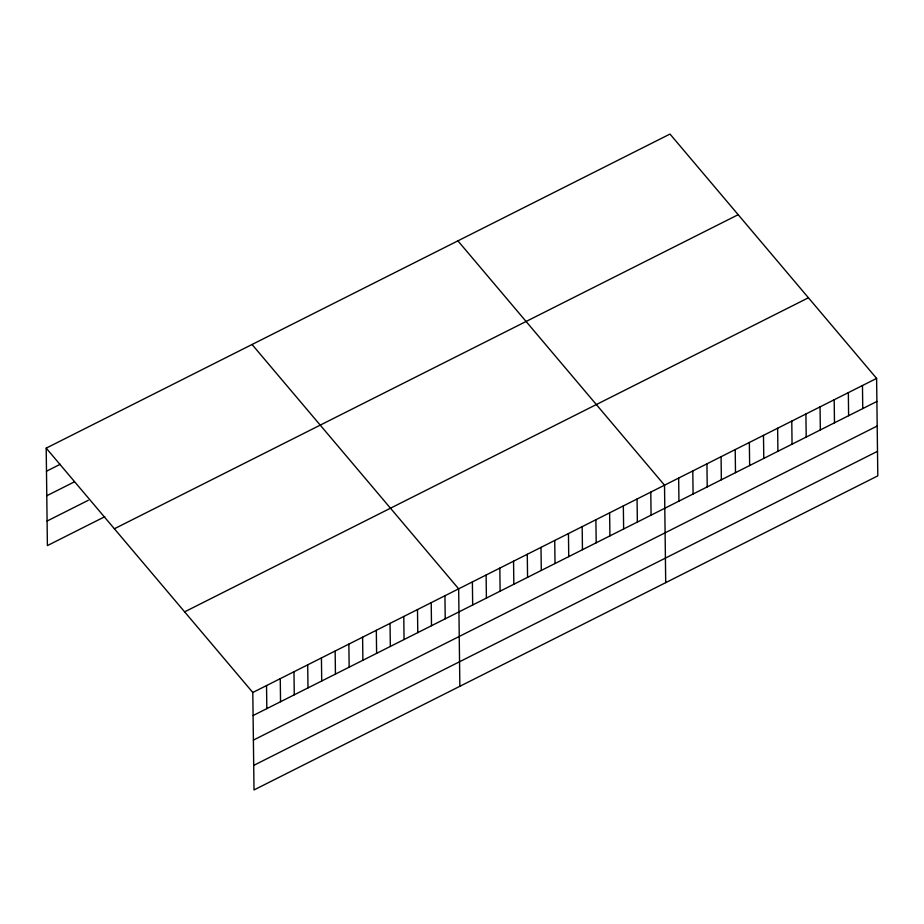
<?xml version="1.0" encoding="UTF-8"?>
<svg xmlns="http://www.w3.org/2000/svg" width="924" height="924" viewBox="0 0 924 924"><rect width="100%" height="100%" fill="white"/><g stroke="black" fill="none" stroke-linecap="round" stroke-linejoin="round"><path stroke-width="1.39" d="M46.2 448.14L669.992 134.061L876.61 378.401L877.8 475.86L254.008 789.939L252.806 692.48L46.2 448.14L47.39 545.599L104.782 516.701M46.477 471.205L60.21 464.287M46.778 495.749L74.232 481.935M47.089 521.044L88.265 500.311M114.38 528.771L738.184 214.691M184.627 611.85L808.431 297.771M252.806 692.48L876.61 378.401M253.095 715.546L876.888 401.466M253.395 740.101L877.188 426.022M253.707 765.395L877.5 451.316M457.911 240.841L664.518 485.192L665.707 582.651M252.056 344.49L458.662 588.842L459.852 686.301M862.473 385.527L862.75 408.581M848.336 392.642L848.613 415.708M834.187 399.757L834.476 422.822M820.05 406.883L820.339 429.949M805.913 413.998L806.19 437.064M791.776 421.125L792.053 444.178M777.638 428.239L777.916 451.305M763.49 435.354L763.778 458.419M749.352 442.481L749.641 465.534M735.215 449.595L735.492 472.661M721.078 456.71L721.355 479.775M706.941 463.836L707.218 486.902M692.792 470.951L693.081 494.017M678.655 478.078L678.944 501.131M650.796 492.099L651.074 515.165M637.075 499.006L637.352 522.072M623.342 505.925L623.631 528.978M609.621 512.832L609.909 535.897M595.899 519.738L596.188 542.804M582.178 526.645L582.455 549.711M568.456 533.564L568.734 556.618M554.735 540.471L555.012 563.536M541.002 547.378L541.291 570.443M527.281 554.284L527.569 577.35M513.559 561.203L513.836 584.257M499.838 568.11L500.115 591.175M486.116 575.017L486.394 598.082M472.383 581.924L472.672 604.989M444.941 595.749L445.218 618.814M431.219 602.656L431.496 625.721M417.498 609.563L417.775 632.628M403.776 616.481L404.054 639.535M390.043 623.388L390.332 646.454M376.322 630.295L376.611 653.36M362.601 637.202L362.878 660.267M348.879 644.12L349.156 667.174M335.158 651.027L335.435 674.093M321.425 657.934L321.714 681M307.704 664.841L307.992 687.906M293.982 671.76L294.259 694.813M280.261 678.666L280.538 701.732M266.539 685.573L266.817 708.639"/></g></svg>
